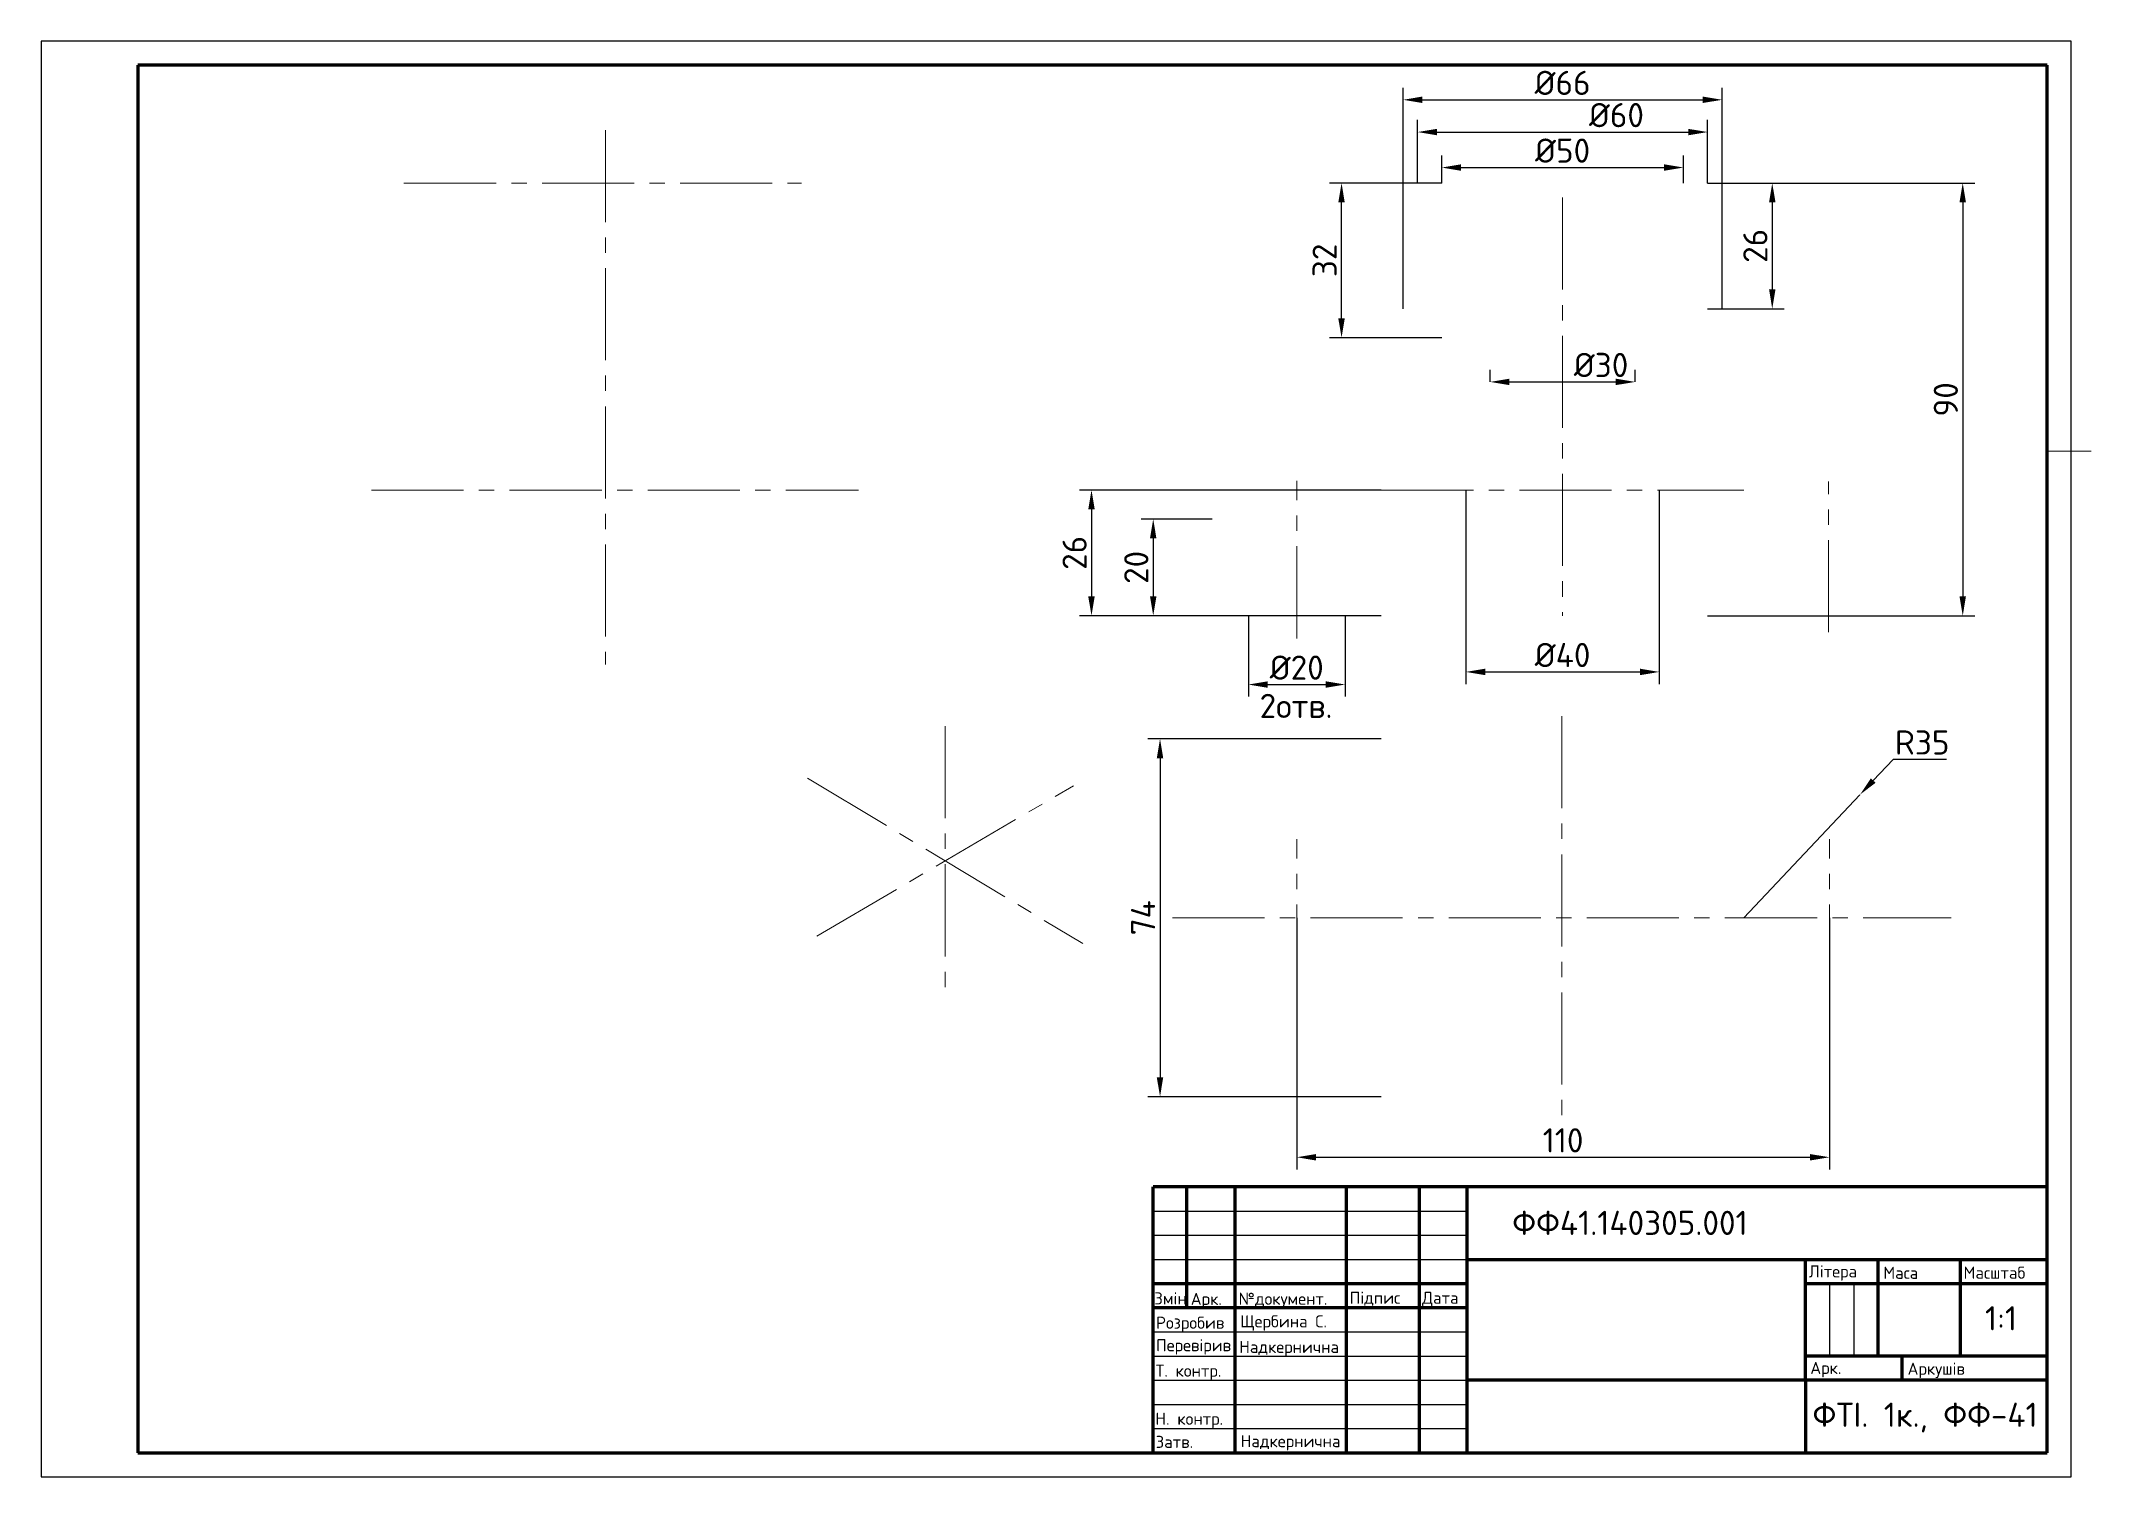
# Paper-space layout 'Layout3' of a CAD drawing. Header units: millimetres. Extents: x 0 to 424, y 0 to 297.
import ezdxf

# ---------------------------------------------------------------- set-up
doc = ezdxf.new("R2010")
doc.units = ezdxf.units.MM
doc.linetypes.add('CENTER2', pattern=[28.575, 19.05, -3.175, 3.175, -3.175])
doc.layers.get('0').update_dxf_attribs({"color": 31})
doc.layers.add('dim', color=171, linetype='Continuous')
doc.layers.add('r-text', color=45, linetype='Continuous')
for name, color, linetype, lineweight in [('kontyr', 123, 'Continuous', 70), ('osi', 51, 'CENTER2', 5), ('r-kontyr', 93, 'Continuous', 70), ('r-tonka', 151, 'Continuous', 25)]:
    doc.layers.add(name, color=color, linetype=linetype, lineweight=lineweight)
doc.styles.add('ДСТУ', font='isocpeur.ttf', dxfattribs={"height": 5})
doc.dimstyles.new('ДСТУ', dxfattribs={"dimtxt": 2.5, "dimasz": 4, "dimexe": 2.5, "dimexo": 0, "dimgap": 1, "dimtad": 1, "dimtoh": 1, "dimtxsty": 'ДСТУ', "dimcen": 2.5, "dimadec": 0, "dimazin": 0, "dimtfac": 1, "dimtmove": 0, "dimatfit": 3, "dimfxl": 1, "dimarcsym": 0})

# ---------------------------------------------------------------- blocks, each defined once
blk = doc.blocks.new('*D55')
at = {"layer": 'Defpoints', "color": 0, "transparency": 16777216}
for p in [(344.78, 278.17), (284.78, 267.63), (344.78, 267.63)]:
    blk.add_point(p, dxfattribs=at)
at = {"layer": 'dim', "color": 0, "lineweight": -2, "transparency": 16777216}
for p, q in [((284.78, 267.63), (284.78, 280.67)), ((344.78, 267.63), (344.78, 280.67)), ((288.78, 278.17), (340.78, 278.17))]:
    blk.add_line(p, q, dxfattribs=at)
at = {"layer": 'dim', "color": 0, "transparency": 16777216}
for points in [[(288.78, 278.83), (288.78, 277.5), (284.78, 278.17)], [(340.78, 278.83), (340.78, 277.5), (344.78, 278.17)]]:
    blk.add_solid(points, dxfattribs=at)
at = {"layer": 'dim', "color": 0, "transparency": 16777216, "insert": (314.78, 281.67), "char_height": 5, "attachment_point": 5, "style": 'ДСТУ'}
blk.add_mtext('       %%C60', dxfattribs=at)
blk = doc.blocks.new('*D56')
at = {"layer": 'Defpoints', "color": 0, "transparency": 16777216}
for p in [(289.78, 267.63), (339.78, 270.83), (339.78, 267.63)]:
    blk.add_point(p, dxfattribs=at)
at = {"layer": 'dim', "color": 0, "lineweight": -2, "transparency": 16777216}
for p, q in [((289.78, 267.63), (289.78, 273.33)), ((339.78, 267.63), (339.78, 273.33)), ((293.78, 270.83), (335.78, 270.83))]:
    blk.add_line(p, q, dxfattribs=at)
at = {"layer": 'dim', "color": 0, "transparency": 16777216}
for points in [[(293.78, 271.5), (293.78, 270.16), (289.78, 270.83)], [(335.78, 271.5), (335.78, 270.16), (339.78, 270.83)]]:
    blk.add_solid(points, dxfattribs=at)
at = {"layer": 'dim', "color": 0, "transparency": 16777216, "insert": (314.78, 274.33), "char_height": 5, "attachment_point": 5, "style": 'ДСТУ'}
blk.add_mtext('%%C50', dxfattribs=at)
blk = doc.blocks.new('*D57')
at = {"layer": 'Defpoints', "color": 0, "transparency": 16777216}
for p in [(347.78, 284.84), (281.78, 241.63), (347.78, 241.63)]:
    blk.add_point(p, dxfattribs=at)
at = {"layer": 'dim', "color": 0, "lineweight": -2, "transparency": 16777216}
for p, q in [((281.78, 241.63), (281.78, 287.34)), ((285.78, 284.84), (343.78, 284.84)), ((347.78, 241.63), (347.78, 287.34))]:
    blk.add_line(p, q, dxfattribs=at)
at = {"layer": 'dim', "color": 0, "transparency": 16777216}
for points in [[(285.78, 285.51), (285.78, 284.18), (281.78, 284.84)], [(343.78, 285.51), (343.78, 284.18), (347.78, 284.84)]]:
    blk.add_solid(points, dxfattribs=at)
at = {"layer": 'dim', "color": 0, "transparency": 16777216, "insert": (314.78, 288.34), "char_height": 5, "attachment_point": 5, "style": 'ДСТУ'}
blk.add_mtext('%%C66', dxfattribs=at)
blk = doc.blocks.new('*D58')
at = {"layer": 'Defpoints', "color": 0, "transparency": 16777216}
for p in [(269.05, 267.63), (289.78, 267.63), (289.78, 235.63)]:
    blk.add_point(p, dxfattribs=at)
at = {"layer": 'dim', "color": 0, "lineweight": -2, "transparency": 16777216}
for p, q in [((289.78, 267.63), (266.55, 267.63)), ((269.05, 239.63), (269.05, 263.63)), ((289.78, 235.63), (266.55, 235.63))]:
    blk.add_line(p, q, dxfattribs=at)
at = {"layer": 'dim', "color": 0, "transparency": 16777216}
for points in [[(268.38, 263.63), (269.71, 263.63), (269.05, 267.63)], [(268.38, 239.63), (269.71, 239.63), (269.05, 235.63)]]:
    blk.add_solid(points, dxfattribs=at)
at = {"layer": 'dim', "color": 0, "transparency": 16777216, "insert": (265.55, 251.63), "char_height": 5, "attachment_point": 5, "rotation": 90, "style": 'ДСТУ'}
blk.add_mtext('32', dxfattribs=at)
blk = doc.blocks.new('*D59')
at = {"layer": 'Defpoints', "color": 0, "transparency": 16777216}
for p in [(344.78, 267.63), (344.78, 241.63), (358.15, 241.63)]:
    blk.add_point(p, dxfattribs=at)
at = {"layer": 'dim', "color": 0, "lineweight": -2, "transparency": 16777216}
for p, q in [((344.78, 267.63), (360.65, 267.63)), ((358.15, 263.63), (358.15, 245.63)), ((344.78, 241.63), (360.65, 241.63))]:
    blk.add_line(p, q, dxfattribs=at)
at = {"layer": 'dim', "color": 0, "transparency": 16777216}
for points in [[(357.49, 263.63), (358.82, 263.63), (358.15, 267.63)], [(357.49, 245.63), (358.82, 245.63), (358.15, 241.63)]]:
    blk.add_solid(points, dxfattribs=at)
at = {"layer": 'dim', "color": 0, "transparency": 16777216, "insert": (354.65, 254.63), "char_height": 5, "attachment_point": 5, "rotation": 90, "style": 'ДСТУ'}
blk.add_mtext('26', dxfattribs=at)
blk = doc.blocks.new('*D60')
at = {"layer": 'Defpoints', "color": 0, "transparency": 16777216}
for p in [(344.78, 267.63), (344.78, 178.13), (397.56, 178.13)]:
    blk.add_point(p, dxfattribs=at)
at = {"layer": 'dim', "color": 0, "lineweight": -2, "transparency": 16777216}
for p, q in [((344.78, 267.63), (400.06, 267.63)), ((397.56, 263.63), (397.56, 182.13)), ((344.78, 178.13), (400.06, 178.13))]:
    blk.add_line(p, q, dxfattribs=at)
at = {"layer": 'dim', "color": 0, "transparency": 16777216}
for points in [[(396.89, 263.63), (398.22, 263.63), (397.56, 267.63)], [(396.89, 182.13), (398.22, 182.13), (397.56, 178.13)]]:
    blk.add_solid(points, dxfattribs=at)
at = {"layer": 'dim', "color": 0, "transparency": 16777216, "insert": (394.06, 222.88), "char_height": 5, "attachment_point": 5, "rotation": 90, "style": 'ДСТУ'}
blk.add_mtext('90', dxfattribs=at)
blk = doc.blocks.new('*D61')
at = {"layer": 'Defpoints', "color": 0, "transparency": 16777216}
for p in [(294.78, 204.13), (334.78, 204.13), (334.78, 166.51)]:
    blk.add_point(p, dxfattribs=at)
at = {"layer": 'dim', "color": 0, "lineweight": -2, "transparency": 16777216}
for p, q in [((294.78, 204.13), (294.78, 164.01)), ((334.78, 204.13), (334.78, 164.01)), ((298.78, 166.51), (330.78, 166.51))]:
    blk.add_line(p, q, dxfattribs=at)
at = {"layer": 'dim', "color": 0, "transparency": 16777216}
for points in [[(298.78, 167.18), (298.78, 165.84), (294.78, 166.51)], [(330.78, 167.18), (330.78, 165.84), (334.78, 166.51)]]:
    blk.add_solid(points, dxfattribs=at)
at = {"layer": 'dim', "color": 0, "transparency": 16777216, "insert": (314.78, 170.01), "char_height": 5, "attachment_point": 5, "style": 'ДСТУ'}
blk.add_mtext('%%C40', dxfattribs=at)
blk = doc.blocks.new('*D62')
at = {"layer": 'Defpoints', "color": 0, "transparency": 16777216}
for p in [(249.78, 178.13), (269.78, 178.13), (269.78, 163.9)]:
    blk.add_point(p, dxfattribs=at)
at = {"layer": 'dim', "color": 0, "lineweight": -2, "transparency": 16777216}
for p, q in [((249.78, 178.13), (249.78, 161.4)), ((269.78, 178.13), (269.78, 161.4)), ((253.78, 163.9), (265.78, 163.9))]:
    blk.add_line(p, q, dxfattribs=at)
at = {"layer": 'dim', "color": 0, "transparency": 16777216}
for points in [[(253.78, 164.57), (253.78, 163.23), (249.78, 163.9)], [(265.78, 164.57), (265.78, 163.23), (269.78, 163.9)]]:
    blk.add_solid(points, dxfattribs=at)
at = {"layer": 'dim', "color": 0, "transparency": 16777216, "insert": (259.78, 167.4), "char_height": 5, "attachment_point": 5, "style": 'ДСТУ'}
blk.add_mtext('%%C20', dxfattribs=at)
blk = doc.blocks.new('*D63')
at = {"layer": 'Defpoints', "color": 0, "transparency": 16777216}
for p in [(277.28, 204.13), (217.32, 178.13), (277.28, 178.13)]:
    blk.add_point(p, dxfattribs=at)
at = {"layer": 'dim', "color": 0, "lineweight": -2, "transparency": 16777216}
for p, q in [((277.28, 204.13), (214.82, 204.13)), ((217.32, 200.13), (217.32, 182.13)), ((277.28, 178.13), (214.82, 178.13))]:
    blk.add_line(p, q, dxfattribs=at)
at = {"layer": 'dim', "color": 0, "transparency": 16777216}
for points in [[(216.65, 200.13), (217.99, 200.13), (217.32, 204.13)], [(216.65, 182.13), (217.99, 182.13), (217.32, 178.13)]]:
    blk.add_solid(points, dxfattribs=at)
at = {"layer": 'dim', "color": 0, "transparency": 16777216, "insert": (213.82, 191.13), "char_height": 5, "attachment_point": 5, "rotation": 90, "style": 'ДСТУ'}
blk.add_mtext('26', dxfattribs=at)
blk = doc.blocks.new('*D64')
at = {"layer": 'Defpoints', "color": 0, "transparency": 16777216}
for p in [(242.28, 198.13), (230.09, 178.13), (242.28, 178.13)]:
    blk.add_point(p, dxfattribs=at)
at = {"layer": 'dim', "color": 0, "lineweight": -2, "transparency": 16777216}
for p, q in [((242.28, 198.13), (227.59, 198.13)), ((230.09, 194.13), (230.09, 182.13)), ((242.28, 178.13), (227.59, 178.13))]:
    blk.add_line(p, q, dxfattribs=at)
at = {"layer": 'dim', "color": 0, "transparency": 16777216}
for points in [[(229.42, 194.13), (230.75, 194.13), (230.09, 198.13)], [(229.42, 182.13), (230.75, 182.13), (230.09, 178.13)]]:
    blk.add_solid(points, dxfattribs=at)
at = {"layer": 'dim', "color": 0, "transparency": 16777216, "insert": (226.59, 188.13), "char_height": 5, "attachment_point": 5, "rotation": 90, "style": 'ДСТУ'}
blk.add_mtext('20', dxfattribs=at)
blk = doc.blocks.new('*D65')
at = {"layer": 'Defpoints', "color": 0, "transparency": 16777216}
for p in [(299.78, 226.49), (329.78, 226.49), (329.78, 226.49)]:
    blk.add_point(p, dxfattribs=at)
at = {"layer": 'dim', "color": 0, "lineweight": -2, "transparency": 16777216}
for p, q in [((299.78, 226.49), (299.78, 228.99)), ((303.78, 226.49), (325.78, 226.49)), ((329.78, 226.49), (329.78, 228.99))]:
    blk.add_line(p, q, dxfattribs=at)
at = {"layer": 'dim', "color": 0, "transparency": 16777216}
for points in [[(303.78, 227.16), (303.78, 225.83), (299.78, 226.49)], [(325.78, 227.16), (325.78, 225.83), (329.78, 226.49)]]:
    blk.add_solid(points, dxfattribs=at)
at = {"layer": 'dim', "color": 0, "transparency": 16777216, "insert": (314.78, 229.99), "char_height": 5, "attachment_point": 5, "style": 'ДСТУ'}
blk.add_mtext('     %%C30', dxfattribs=at)
blk = doc.blocks.new('*D66')
at = {"layer": 'Defpoints', "color": 0, "transparency": 16777216}
for p in [(277.28, 152.66), (231.5, 78.66), (277.28, 78.66)]:
    blk.add_point(p, dxfattribs=at)
at = {"layer": 'dim', "color": 0, "lineweight": -2, "transparency": 16777216}
for p, q in [((277.28, 152.66), (229, 152.66)), ((231.5, 148.66), (231.5, 82.66)), ((277.28, 78.66), (229, 78.66))]:
    blk.add_line(p, q, dxfattribs=at)
at = {"layer": 'dim', "color": 0, "transparency": 16777216}
for points in [[(230.83, 148.66), (232.16, 148.66), (231.5, 152.66)], [(230.83, 82.66), (232.16, 82.66), (231.5, 78.66)]]:
    blk.add_solid(points, dxfattribs=at)
at = {"layer": 'dim', "color": 0, "transparency": 16777216, "insert": (228, 115.66), "char_height": 5, "attachment_point": 5, "rotation": 90, "style": 'ДСТУ'}
blk.add_mtext('74', dxfattribs=at)
blk = doc.blocks.new('*D67')
at = {"layer": 'Defpoints', "color": 0, "transparency": 16777216}
for p in [(259.78, 115.66), (369.99, 115.66), (369.99, 66.13)]:
    blk.add_point(p, dxfattribs=at)
at = {"layer": 'dim', "color": 0, "lineweight": -2, "transparency": 16777216}
for p, q in [((259.78, 115.66), (259.78, 63.63)), ((369.99, 115.66), (369.99, 63.63)), ((263.78, 66.13), (365.99, 66.13))]:
    blk.add_line(p, q, dxfattribs=at)
at = {"layer": 'dim', "color": 0, "transparency": 16777216}
for points in [[(263.78, 66.79), (263.78, 65.46), (259.78, 66.13)], [(365.99, 66.79), (365.99, 65.46), (369.99, 66.13)]]:
    blk.add_solid(points, dxfattribs=at)
at = {"layer": 'dim', "color": 0, "transparency": 16777216, "insert": (314.88, 69.63), "char_height": 5, "attachment_point": 5, "style": 'ДСТУ'}
blk.add_mtext('110', dxfattribs=at)
blk = doc.blocks.new('*D68')
at = {"layer": 'Defpoints', "color": 0, "transparency": 16777216}
for p in [(376.29, 141.12), (352.28, 115.66)]:
    blk.add_point(p, dxfattribs=at)
at = {"layer": 'dim', "color": 0, "lineweight": -2, "transparency": 16777216}
for p, q in [((383.17, 148.42), (379.04, 144.04)), ((394.17, 148.42), (383.17, 148.42)), ((352.28, 115.66), (376.29, 141.12))]:
    blk.add_line(p, q, dxfattribs=at)
at = {"layer": 'dim', "color": 0, "transparency": 16777216}
blk.add_solid([(378.55, 144.49), (379.52, 143.58), (376.29, 141.12)], dxfattribs=at)
at = {"layer": 'dim', "color": 0, "transparency": 16777216, "insert": (389.17, 151.92), "char_height": 5, "attachment_point": 5, "style": 'ДСТУ'}
blk.add_mtext('R35', dxfattribs=at)

psp = doc.layouts.new('Layout3')

# ---------------------------------------------------------------- linework, layer by layer
for p, q in [((230, 60), (230, 60)), ((230, 60), (230, 60)), ((365, 45), (365, 45)), ((365, 45), (365, 45)), ((230, 35), (230, 35)), ((230, 35), (230, 35)), ((230, 35), (230, 35)), ((230, 35), (230, 35)), ((230, 35), (230, 35)), ((230, 35), (230, 35)), ((230, 35), (230, 35)), ((230, 35), (230, 35)), ((380, 25), (380, 25)), ((380, 25), (380, 25)), ((415, 20), (415, 20)), ((415, 20), (415, 20)), ((247, 5), (247, 5)), ((247, 5), (247, 5)), ((247, 5), (247, 5)), ((247, 5), (247, 5)), ((247, 5), (247, 5)), ((247, 5), (247, 5)), ((247, 5), (247, 5)), ((247, 5), (247, 5)), ((247, 5), (247, 5)), ((247, 5), (247, 5)), ((247, 5), (247, 5)), ((247, 5), (247, 5)), ((247, 5), (247, 5)), ((247, 5), (247, 5))]:
    psp.add_line(p, q)
at = {"layer": 'kontyr'}
psp.add_line((365, 20), (365, 5), dxfattribs=at)
at = {"layer": 'osi'}
for p, q in [((116.813, 278.589), (116.813, 168.068)), ((75.085, 267.63), (157.32, 267.63)), ((314.782, 264.622), (314.782, 178.131)), ((415, 212.153), (424.092, 212.153)), ((68.364, 204.131), (169.145, 204.131)), ((259.782, 173.447), (259.782, 206.031)), ((277.282, 204.131), (352.282, 204.131)), ((369.782, 174.703), (369.782, 205.862)), ((314.603, 157.355), (314.603, 73.962)), ((187.042, 155.304), (187.042, 100.972)), ((158.555, 144.545), (215.529, 110.308)), ((160.51, 111.89), (213.574, 142.963)), ((259.782, 99.366), (259.782, 131.95)), ((369.985, 99.366), (369.985, 131.95)), ((234.066, 115.658), (395.141, 115.658))]:
    psp.add_line(p, q, dxfattribs=at)
at = {"layer": 'r-kontyr'}
for p, q in [((415, 292), (20, 292)), ((20, 292), (20, 5)), ((415, 292), (20, 292)), ((20, 292), (20, 5)), ((415, 5), (415, 292)), ((415, 5), (415, 292)), ((229.986, 60.006), (229.986, 5.006)), ((229.986, 60.006), (229.986, 5.006)), ((415.086, 60), (230.086, 60)), ((415.086, 60), (230.086, 60)), ((237, 60), (237, 35)), ((237, 60), (237, 35)), ((247, 60), (247, 5)), ((247, 60), (247, 5)), ((270, 60), (270, 5)), ((270, 60), (270, 5)), ((285.086, 60), (285.086, 5)), ((285.086, 60), (285.086, 5)), ((295, 60), (295, 5)), ((295, 60), (295, 5)), ((295, 45), (415, 45)), ((295, 45), (415, 45)), ((365, 20), (365, 45)), ((365, 20), (365, 45)), ((380, 45), (380, 25)), ((380, 45), (380, 25)), ((397, 45), (397, 25)), ((397, 45), (397, 25)), ((230, 40), (295, 40)), ((230, 40), (295, 40)), ((365, 40), (415, 40)), ((365, 40), (415, 40)), ((295, 35), (230, 35)), ((295, 35), (230, 35)), ((415, 25), (365, 25)), ((415, 25), (365, 25)), ((385, 20), (385, 25)), ((385, 20), (385, 25)), ((415, 20), (295, 20)), ((415, 20), (295, 20)), ((20, 5), (415, 5)), ((20, 5), (415, 5))]:
    psp.add_line(p, q, dxfattribs=at)
at = {"layer": 'r-tonka'}
for p, q in [((420, 297), (0, 297)), ((0, 297), (0, 0)), ((420, 297), (0, 297)), ((0, 297), (0, 0)), ((420, 0), (420, 297)), ((420, 0), (420, 297)), ((230.086, 55), (295.086, 55)), ((230.086, 55), (295.086, 55)), ((289.608, 55), (289.608, 55)), ((289.608, 55), (289.608, 55)), ((229.961, 50.002), (294.961, 50.002)), ((229.961, 50.002), (294.961, 50.002)), ((229.993, 45.002), (294.993, 45.002)), ((229.993, 45.002), (294.993, 45.002)), ((370, 40), (370, 25)), ((370, 40), (370, 25)), ((375, 40), (375, 25)), ((375, 40), (375, 25)), ((229.986, 30.002), (294.986, 30.002)), ((229.986, 30.002), (294.986, 30.002)), ((229.992, 25.002), (294.992, 25.002)), ((229.992, 25.002), (294.992, 25.002)), ((229.999, 20.002), (294.999, 20.002)), ((229.999, 20.002), (294.999, 20.002)), ((230.005, 15.002), (295.005, 15.002)), ((230.005, 15.002), (295.005, 15.002)), ((229.961, 10.002), (294.961, 10.002)), ((229.961, 10.002), (294.961, 10.002)), ((0, 0), (420, 0)), ((0, 0), (420, 0))]:
    psp.add_line(p, q, dxfattribs=at)

# ---------------------------------------------------------------- texts
at = {"layer": 'osi', "attachment_point": 1, "style": 'ДСТУ'}
for s, width, insert, char_height in [('2отв.', 19.47696, (252.104, 161.981), 5), ('ФФ41.140305.001', 83.09454, (304.362, 55.06), 5), ('1:1', 11.08446, (402.164, 35.323), 5), ('Щербина С.', 23, (248.08, 33.442), 2.5), ('Надкернична', 19.44294, (247.874, 28.149), 2.5), ('ФТІ. 1к., ФФ-41', 48.80737, (366.484, 15.377), 5), ('Надкернична', 19.44294, (248.183, 8.662), 2.5)]:
    psp.add_mtext_dynamic_manual_height_columns(s, width=width, gutter_width=25, heights=[0], dxfattribs=dict(at, insert=insert, char_height=char_height))
at = {"layer": 'r-text', "char_height": 2.5, "attachment_point": 1, "style": 'ДСТУ'}
for s, width, gutter_width, insert in [('Літера', 10, 12.5, (365.719, 43.779)), ('Літера', 10, 12.5, (365.719, 43.779)), ('Маса', 10, 12.5, (381.112, 43.478)), ('Маса', 10, 12.5, (381.112, 43.478)), ('Масштаб', 10, 12.5, (397.723, 43.506)), ('Масштаб', 10, 12.5, (397.723, 43.506)), ('Змін', 10, 25, (230.326, 38.19)), ('Змін', 10, 25, (230.326, 38.19)), ('Підпис', 10, 12.5, (270.72, 38.315)), ('Підпис', 10, 12.5, (270.72, 38.315)), ('Арк.', 10, 12.5, (237.848, 38.089)), ('Арк.', 10, 12.5, (237.848, 38.089)), ('\\pxi-3,l4,t4;№документ.', 22.4284, 12.5, (245.257, 38.112)), ('\\pxi-3,l4,t4;№документ.', 22.4284, 12.5, (245.257, 38.112)), ('Розробив', 12.31071, 12.5, (230.674, 33.162)), ('Розробив', 12.31071, 12.5, (230.674, 33.162)), ('Перевірив', 10, 12.5, (230.674, 28.501)), ('Перевірив', 10, 12.5, (230.674, 28.501)), ('Т. контр.', 14.47953, 12.5, (230.616, 23.236)), ('Т. контр.', 14.47953, 12.5, (230.616, 23.236)), ('Арк.', 10, 12.5, (366.016, 23.807)), ('Арк.', 10, 12.5, (366.016, 23.807)), ('Аркушів', 10, 12.5, (386.146, 23.642)), ('Аркушів', 10, 12.5, (386.146, 23.642)), ('Н. контр.', 14.84177, 12.5, (230.536, 13.293)), ('Н. контр.', 14.84177, 12.5, (230.536, 13.293)), ('Затв.', 10, 12.5, (230.598, 8.514)), ('Затв.', 10, 12.5, (230.598, 8.514))]:
    psp.add_mtext_dynamic_manual_height_columns(s, width=width, gutter_width=gutter_width, heights=[0], dxfattribs=dict(at, insert=insert))
at = {"layer": 'r-text', "insert": (285.727, 38.315), "char_height": 2.5, "attachment_point": 1, "style": 'ДСТУ'}
psp.add_mtext('Дата', dxfattribs=at)
psp.add_mtext('Дата', dxfattribs=at)

# ---------------------------------------------------------------- dimensions: what is measured, and where the dimension line sits
at = {"layer": 'dim'}
for base, p1, p2, text, picture, middle in [((347.782, 284.844), (281.782, 241.63), (347.782, 241.63), '%%C<>', '*D57', (314.782, 288.344)), ((344.782, 278.165), (284.782, 267.63), (344.782, 267.63), '       %%C60', '*D55', (314.782, 281.665)), ((339.782, 270.831), (289.782, 267.63), (339.782, 267.63), '%%C<>', '*D56', (314.782, 274.331)), ((329.782, 226.494), (299.782, 226.494), (329.782, 226.494), '     %%C<>', '*D65', (314.782, 229.994)), ((334.782, 166.511), (294.782, 204.131), (334.782, 204.131), '%%C<>', '*D61', (314.782, 170.011)), ((269.783, 163.901), (249.783, 178.131), (269.783, 178.131), '%%C<>', '*D62', (259.783, 167.401))]:
    dim = psp.add_linear_dim(base=base, p1=p1, p2=p2, text=text, dimstyle='ДСТУ', override={"dimlfac": -1}, dxfattribs=at)
    dim.commit()
    dim.dimension.update_dxf_attribs({"geometry": picture, "text_midpoint": middle})
for base, p1, p2, picture, middle in [((269.048, 267.63), (289.782, 235.63), (289.782, 267.63), '*D58', (265.548, 251.63)), ((358.154, 241.63), (344.782, 267.63), (344.782, 241.63), '*D59', (354.654, 254.63)), ((230.088, 178.131), (242.282, 198.131), (242.282, 178.131), '*D64', (226.588, 188.131)), ((231.498, 78.658), (277.282, 152.658), (277.282, 78.658), '*D66', (227.998, 115.658))]:
    dim = psp.add_linear_dim(base=base, p1=p1, p2=p2, angle=90, dimstyle='ДСТУ', override={"dimlfac": -1}, dxfattribs=at)
    dim.commit()
    dim.dimension.update_dxf_attribs({"geometry": picture, "text_midpoint": middle})
dim = psp.add_linear_dim(base=(397.556, 178.131), p1=(344.782, 267.63), p2=(344.782, 178.131), angle=90, text='90', dimstyle='ДСТУ', dxfattribs=at)
dim.commit()
dim.dimension.update_dxf_attribs({"geometry": '*D60', "text_midpoint": (394.056, 222.88)})
dim = psp.add_linear_dim(base=(217.321, 178.131), p1=(277.282, 204.131), p2=(277.282, 178.131), angle=90, dimstyle='ДСТУ', dxfattribs=at)
dim.commit()
dim.dimension.update_dxf_attribs({"geometry": '*D63', "text_midpoint": (213.821, 191.131)})
dim = psp.add_radius_dim(center=(352.282, 115.658), mpoint=(376.292, 141.125), dimstyle='ДСТУ', override={"dimlfac": -1}, dxfattribs=at)
dim.commit()
dim.dimension.update_dxf_attribs({"geometry": '*D68', "text_midpoint": (389.173, 148.423), "dimtype": 164})
dim = psp.add_linear_dim(base=(369.985, 66.125), p1=(259.782, 115.658), p2=(369.985, 115.658), text='110', dimstyle='ДСТУ', dxfattribs=at)
dim.commit()
dim.dimension.update_dxf_attribs({"geometry": '*D67', "text_midpoint": (314.884, 69.625)})

doc.saveas('drawing.dxf')
